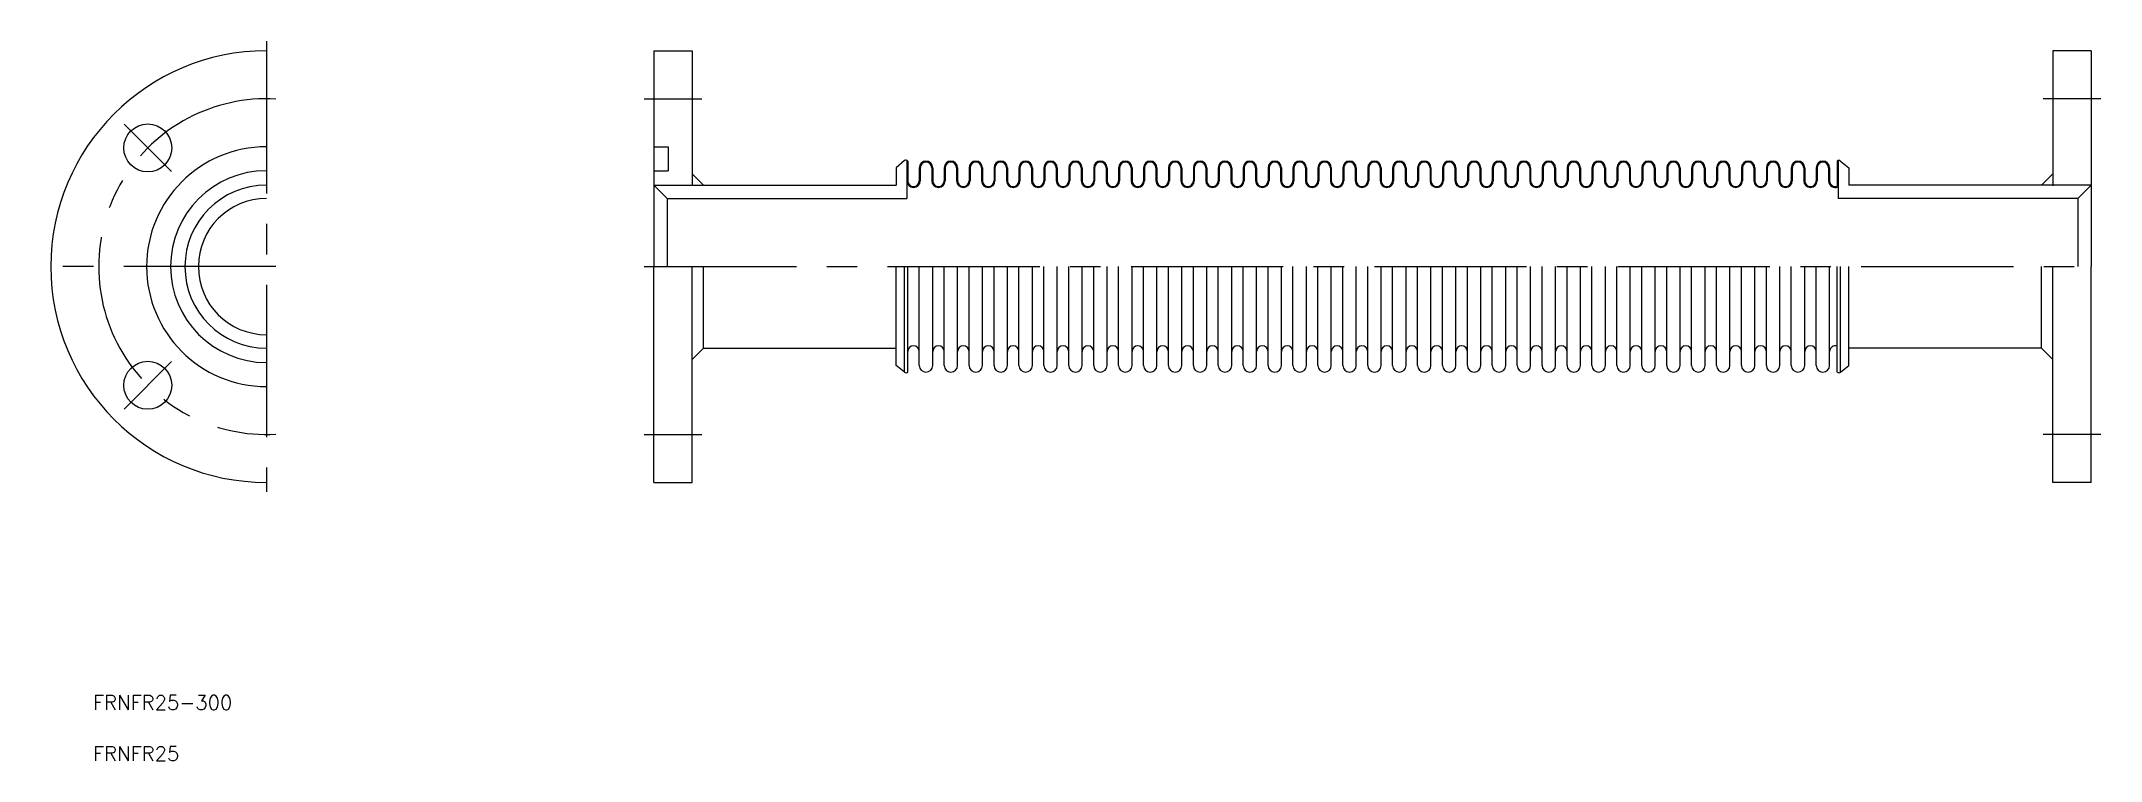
# Model space of a CAD drawing. Extents: x -47 to 383, y -103 to 47.
import ezdxf

# ---------------------------------------------------------------- set-up
doc = ezdxf.new("R2010")
doc.units = 0
doc.linetypes.add('CENTER', pattern=[50.8, 31.75, -6.35, 6.35, -6.35])
doc.layers.get('0').update_dxf_attribs({"linetype": 'CONTINUOUS'})
doc.layers.add('CENTER', color=1, linetype='CENTER')
doc.styles.get("Standard").update_dxf_attribs({"font": 'txt.shx', "height": 3, "bigfont": 'bigfont.shx'})

msp = doc.modelspace()

# ---------------------------------------------------------------- linework, layer by layer
at = {"color": 7, "linetype": 'CONTINUOUS'}
for p, q in [((80.87, 45), (80.87, 0)), ((80.87, 45), (88.87, 45)), ((88.87, 45), (88.87, 17)), ((372.87, 45), (372.87, 16.85)), ((380.87, 45), (372.87, 45)), ((380.87, 45), (380.87, 0)), ((380.87, 45), (380.87, 0)), ((80.87, 25), (83.87, 25)), ((83.87, 25), (83.87, 20)), ((133.19, 22.15), (131.43, 20.61)), ((133.67, 22.13), (133.67, 14.2)), ((133.87, 22), (133.87, 17.9)), ((327.87, 22), (327.87, 16.77)), ((328.07, 22.13), (328.07, 14.2)), ((328.07, 22), (328.07, 17.1)), ((328.56, 22), (330.31, 20.61)), ((328.56, 22), (330.31, 20.61)), ((80.87, 20), (83.87, 20)), ((88.87, 19.36), (91.26, 17)), ((131.43, 20.61), (131.43, 17)), ((136.27, 20.6), (136.27, 17.9)), ((136.47, 20.6), (136.47, 17.9)), ((138.87, 20.6), (138.87, 17.9)), ((139.07, 20.6), (139.07, 17.9)), ((141.47, 20.6), (141.47, 17.9)), ((141.67, 20.6), (141.67, 17.9)), ((144.07, 20.6), (144.07, 17.9)), ((144.27, 20.6), (144.27, 17.9)), ((146.67, 20.6), (146.67, 17.9)), ((146.87, 20.6), (146.87, 17.9)), ((149.27, 20.6), (149.27, 17.9)), ((149.47, 20.6), (149.47, 17.9)), ((151.87, 20.6), (151.87, 17.9)), ((152.07, 20.6), (152.07, 17.9)), ((154.47, 20.6), (154.47, 17.9)), ((154.67, 20.6), (154.67, 17.9)), ((157.07, 20.6), (157.07, 17.9)), ((157.27, 20.6), (157.27, 17.9)), ((159.67, 20.6), (159.67, 17.9)), ((159.87, 20.6), (159.87, 17.9)), ((162.27, 20.6), (162.27, 17.9)), ((162.47, 20.6), (162.47, 17.9)), ((164.87, 20.6), (164.87, 17.9)), ((165.07, 20.6), (165.07, 17.9)), ((167.47, 20.6), (167.47, 17.9)), ((167.67, 20.6), (167.67, 17.9)), ((170.07, 20.6), (170.07, 17.9)), ((170.27, 20.6), (170.27, 17.9)), ((172.67, 20.6), (172.67, 17.9)), ((172.87, 20.6), (172.87, 17.9)), ((175.27, 20.6), (175.27, 17.9)), ((175.47, 20.6), (175.47, 17.9)), ((177.87, 20.6), (177.87, 17.9)), ((178.07, 20.6), (178.07, 17.9)), ((180.47, 20.6), (180.47, 17.9)), ((180.67, 20.6), (180.67, 17.9)), ((183.07, 20.6), (183.07, 17.9)), ((183.27, 20.6), (183.27, 17.9)), ((185.67, 20.6), (185.67, 17.9)), ((185.87, 20.6), (185.87, 17.9)), ((188.27, 20.6), (188.27, 17.9)), ((188.47, 20.6), (188.47, 17.9)), ((190.87, 20.6), (190.87, 17.9)), ((191.07, 20.6), (191.07, 17.9)), ((193.47, 20.6), (193.47, 17.9)), ((193.67, 20.6), (193.67, 17.9)), ((196.07, 20.6), (196.07, 17.9)), ((196.27, 20.6), (196.27, 17.9)), ((198.67, 20.6), (198.67, 17.9)), ((198.87, 20.6), (198.87, 17.9)), ((201.27, 20.6), (201.27, 17.9)), ((201.47, 20.6), (201.47, 17.9)), ((203.87, 20.6), (203.87, 17.9)), ((204.07, 20.6), (204.07, 17.9)), ((206.47, 20.6), (206.47, 17.9)), ((206.67, 20.6), (206.67, 17.9)), ((209.07, 20.6), (209.07, 17.9)), ((209.27, 20.6), (209.27, 17.9)), ((211.67, 20.6), (211.67, 17.9)), ((211.87, 20.6), (211.87, 17.9)), ((214.27, 20.6), (214.27, 17.9)), ((214.47, 20.6), (214.47, 17.9)), ((216.87, 20.6), (216.87, 17.9)), ((217.07, 20.6), (217.07, 17.9)), ((219.47, 20.6), (219.47, 17.9)), ((219.67, 20.6), (219.67, 17.9)), ((222.07, 20.6), (222.07, 17.9)), ((222.27, 20.6), (222.27, 17.9)), ((224.67, 20.6), (224.67, 17.9)), ((224.87, 20.6), (224.87, 17.9)), ((227.27, 20.6), (227.27, 17.9)), ((227.47, 20.6), (227.47, 17.9)), ((229.87, 20.6), (229.87, 17.9)), ((230.07, 20.6), (230.07, 17.9)), ((232.47, 20.6), (232.47, 17.9)), ((232.67, 20.6), (232.67, 17.9)), ((235.07, 20.6), (235.07, 17.9)), ((235.27, 20.6), (235.27, 17.9)), ((237.67, 20.6), (237.67, 17.9)), ((237.87, 20.6), (237.87, 17.9)), ((240.27, 20.6), (240.27, 17.9)), ((240.47, 20.6), (240.47, 17.9)), ((242.87, 20.6), (242.87, 17.9)), ((243.07, 20.6), (243.07, 17.9)), ((245.47, 20.6), (245.47, 17.9)), ((245.67, 20.6), (245.67, 17.9)), ((248.07, 20.6), (248.07, 17.9)), ((248.27, 20.6), (248.27, 17.9)), ((250.67, 20.6), (250.67, 17.9)), ((250.87, 20.6), (250.87, 17.9)), ((253.27, 20.6), (253.27, 17.9)), ((253.47, 20.6), (253.47, 17.9)), ((255.87, 20.6), (255.87, 17.9)), ((256.07, 20.6), (256.07, 17.9)), ((258.47, 20.6), (258.47, 17.9)), ((258.67, 20.6), (258.67, 17.9)), ((261.07, 20.6), (261.07, 17.9)), ((261.27, 20.6), (261.27, 17.9)), ((263.67, 20.6), (263.67, 17.9)), ((263.87, 20.6), (263.87, 17.9)), ((266.27, 20.6), (266.27, 17.9)), ((266.47, 20.6), (266.47, 17.9)), ((268.87, 20.6), (268.87, 17.9)), ((269.07, 20.6), (269.07, 17.9)), ((271.47, 20.6), (271.47, 17.9)), ((271.67, 20.6), (271.67, 17.9)), ((274.07, 20.6), (274.07, 17.9)), ((274.27, 20.6), (274.27, 17.9)), ((276.67, 20.6), (276.67, 17.9)), ((276.87, 20.6), (276.87, 17.9)), ((279.27, 20.6), (279.27, 17.9)), ((279.47, 20.6), (279.47, 17.9)), ((281.87, 20.6), (281.87, 17.9)), ((282.07, 20.6), (282.07, 17.9)), ((284.47, 20.6), (284.47, 17.9)), ((284.67, 20.6), (284.67, 17.9)), ((287.07, 20.6), (287.07, 17.9)), ((287.27, 20.6), (287.27, 17.9)), ((289.67, 20.6), (289.67, 17.9)), ((289.87, 20.6), (289.87, 17.9)), ((292.27, 20.6), (292.27, 17.9)), ((292.47, 20.6), (292.47, 17.9)), ((294.87, 20.6), (294.87, 17.9)), ((295.07, 20.6), (295.07, 17.9)), ((297.47, 20.6), (297.47, 17.9)), ((297.67, 20.6), (297.67, 17.9)), ((300.07, 20.6), (300.07, 17.9)), ((300.27, 20.6), (300.27, 17.9)), ((302.67, 20.6), (302.67, 17.9)), ((302.87, 20.6), (302.87, 17.9)), ((305.27, 20.6), (305.27, 17.9)), ((305.47, 20.6), (305.47, 17.9)), ((307.87, 20.6), (307.87, 17.9)), ((308.07, 20.6), (308.07, 17.9)), ((310.47, 20.6), (310.47, 17.9)), ((310.67, 20.6), (310.67, 17.9)), ((313.07, 20.6), (313.07, 17.9)), ((313.27, 20.6), (313.27, 17.9)), ((315.67, 20.6), (315.67, 17.9)), ((315.87, 20.6), (315.87, 17.9)), ((318.27, 20.6), (318.27, 17.9)), ((318.47, 20.6), (318.47, 17.9)), ((320.87, 20.6), (320.87, 17.9)), ((321.07, 20.6), (321.07, 17.9)), ((323.47, 20.6), (323.47, 17.9)), ((323.67, 20.6), (323.67, 17.9)), ((326.07, 20.6), (326.07, 17.9)), ((326.27, 20.6), (326.27, 17.9)), ((330.31, 20.61), (330.31, 19.84)), ((330.31, 20.61), (330.31, 17)), ((372.87, 19.36), (370.49, 17)), ((80.87, 17), (131.43, 17)), ((80.87, 17), (83.67, 14.2)), ((83.67, 14.2), (83.67, 0)), ((83.67, 14.2), (133.67, 14.2)), ((378.07, 14.2), (328.07, 14.2)), ((380.87, 17), (330.31, 17)), ((380.87, 17), (378.07, 14.2)), ((378.07, 14.2), (378.07, 0)), ((80.87, -45), (80.87, 0)), ((88.87, -45), (88.87, 0)), ((91.26, -17), (91.26, 0)), ((131.43, -20.61), (131.43, 0)), ((133.19, -22), (133.19, 0)), ((133.87, -22), (133.87, 0)), ((136.27, -20.6), (136.27, 0)), ((139.07, -20.6), (139.07, 0)), ((141.47, -20.6), (141.47, 0)), ((144.27, -20.6), (144.27, 0)), ((146.67, -20.6), (146.67, 0)), ((149.47, -20.6), (149.47, 0)), ((151.87, -20.6), (151.87, 0)), ((154.67, -20.6), (154.67, 0)), ((157.07, -20.6), (157.07, 0)), ((159.87, -20.6), (159.87, 0)), ((162.27, -20.6), (162.27, 0)), ((165.07, -20.6), (165.07, 0)), ((167.47, -20.6), (167.47, 0)), ((170.27, -20.6), (170.27, 0)), ((172.67, -20.6), (172.67, 0)), ((175.47, -20.6), (175.47, 0)), ((177.87, -20.6), (177.87, 0)), ((180.67, -20.6), (180.67, 0)), ((183.07, -20.6), (183.07, 0)), ((185.87, -20.6), (185.87, 0)), ((188.27, -20.6), (188.27, 0)), ((191.07, -20.6), (191.07, 0)), ((193.47, -20.6), (193.47, 0)), ((196.27, -20.6), (196.27, 0)), ((198.67, -20.6), (198.67, 0)), ((201.47, -20.6), (201.47, 0)), ((203.87, -20.6), (203.87, 0)), ((206.67, -20.6), (206.67, 0)), ((209.07, -20.6), (209.07, 0)), ((211.87, -20.6), (211.87, 0)), ((214.27, -20.6), (214.27, 0)), ((217.07, -20.6), (217.07, 0)), ((219.47, -20.6), (219.47, 0)), ((222.27, -20.6), (222.27, 0)), ((224.67, -20.6), (224.67, 0)), ((227.47, -20.6), (227.47, 0)), ((229.87, -20.6), (229.87, 0)), ((232.67, -20.6), (232.67, 0)), ((235.07, -20.6), (235.07, 0)), ((237.87, -20.6), (237.87, 0)), ((240.27, -20.6), (240.27, 0)), ((243.07, -20.6), (243.07, 0)), ((245.47, -20.6), (245.47, 0)), ((248.27, -20.6), (248.27, 0)), ((250.67, -20.6), (250.67, 0)), ((253.47, -20.6), (253.47, 0)), ((255.87, -20.6), (255.87, 0)), ((258.67, -20.6), (258.67, 0)), ((261.07, -20.6), (261.07, 0)), ((263.87, -20.6), (263.87, 0)), ((266.27, -20.6), (266.27, 0)), ((269.07, -20.6), (269.07, 0)), ((271.47, -20.6), (271.47, 0)), ((274.27, -20.6), (274.27, 0)), ((276.67, -20.6), (276.67, 0)), ((279.47, -20.6), (279.47, 0)), ((281.87, -20.6), (281.87, 0)), ((284.67, -20.6), (284.67, 0)), ((287.07, -20.6), (287.07, 0)), ((289.87, -20.6), (289.87, 0)), ((292.27, -20.6), (292.27, 0)), ((295.07, -20.6), (295.07, 0)), ((297.47, -20.6), (297.47, 0)), ((300.27, -20.6), (300.27, 0)), ((302.67, -20.6), (302.67, 0)), ((305.47, -20.6), (305.47, 0)), ((307.87, -20.6), (307.87, 0)), ((310.67, -20.6), (310.67, 0)), ((313.07, -20.6), (313.07, 0)), ((315.87, -20.6), (315.87, 0)), ((318.27, -20.6), (318.27, 0)), ((321.07, -20.6), (321.07, 0)), ((323.47, -20.6), (323.47, 0)), ((326.27, -20.6), (326.27, 0)), ((327.87, -22), (327.87, 0)), ((328.56, -22), (328.56, 0)), ((330.31, -20.61), (330.31, 0)), ((370.46, -17), (370.46, 0)), ((372.87, -45), (372.87, 0)), ((380.87, -45), (380.87, 0)), ((88.87, -19.36), (91.26, -17)), ((91.26, -17), (131.43, -17)), ((370.46, -17), (330.31, -17)), ((372.84, -19.36), (370.46, -17)), ((133.19, -22), (131.43, -20.61)), ((328.56, -22), (330.31, -20.61)), ((80.87, -45), (88.87, -45)), ((380.87, -45), (372.87, -45))]:
    msp.add_line(p, q, dxfattribs=at)
for centre in [(-24.75, 24.75), (-24.75, -24.75)]:
    msp.add_circle(centre, 5, dxfattribs=at)
for centre, radius, start, end in [((0, 0), 45, 90, 270), ((0, 0), 25, 90, 270), ((0, 0), 25, 90, 270), ((133.46, 21.75), 0.483, 30.9733, 124.3805), ((137.67, 20.6), 1.4, 0, 180), ((137.67, 20.6), 1.2, 360, 180), ((142.87, 20.6), 1.4, 0, 180), ((142.87, 20.6), 1.2, 360, 180), ((148.07, 20.6), 1.4, 0, 180), ((148.07, 20.6), 1.2, 360, 180), ((153.27, 20.6), 1.4, 0, 180), ((153.27, 20.6), 1.2, 360, 180), ((158.47, 20.6), 1.4, 0, 180), ((158.47, 20.6), 1.2, 360, 180), ((163.67, 20.6), 1.4, 0, 180), ((163.67, 20.6), 1.2, 360, 180), ((168.87, 20.6), 1.4, 0, 180), ((168.87, 20.6), 1.2, 360, 180), ((174.07, 20.6), 1.4, 0, 180), ((174.07, 20.6), 1.2, 360, 180), ((179.27, 20.6), 1.4, 0, 180), ((179.27, 20.6), 1.2, 360, 180), ((184.47, 20.6), 1.4, 0, 180), ((184.47, 20.6), 1.2, 360, 180), ((189.67, 20.6), 1.4, 0, 180), ((189.67, 20.6), 1.2, 360, 180), ((194.87, 20.6), 1.4, 0, 180), ((194.87, 20.6), 1.2, 360, 180), ((200.07, 20.6), 1.4, 0, 180), ((200.07, 20.6), 1.2, 360, 180), ((205.27, 20.6), 1.4, 0, 180), ((205.27, 20.6), 1.2, 360, 180), ((210.47, 20.6), 1.4, 0, 180), ((210.47, 20.6), 1.2, 360, 180), ((215.67, 20.6), 1.4, 0, 180), ((215.67, 20.6), 1.2, 360, 180), ((220.87, 20.6), 1.4, 0, 180), ((220.87, 20.6), 1.2, 360, 180), ((226.07, 20.6), 1.4, 0, 180), ((226.07, 20.6), 1.2, 360, 180), ((231.27, 20.6), 1.4, 0, 180), ((231.27, 20.6), 1.2, 360, 180), ((236.47, 20.6), 1.4, 0, 180), ((236.47, 20.6), 1.2, 360, 180), ((241.67, 20.6), 1.4, 0, 180), ((241.67, 20.6), 1.2, 360, 180), ((246.87, 20.6), 1.4, 0, 180), ((246.87, 20.6), 1.2, 360, 180), ((252.07, 20.6), 1.4, 0, 180), ((252.07, 20.6), 1.2, 360, 180), ((257.27, 20.6), 1.4, 0, 180), ((257.27, 20.6), 1.2, 360, 180), ((262.47, 20.6), 1.4, 0, 180), ((262.47, 20.6), 1.2, 360, 180), ((267.67, 20.6), 1.4, 0, 180), ((267.67, 20.6), 1.2, 360, 180), ((272.87, 20.6), 1.4, 0, 180), ((272.87, 20.6), 1.2, 360, 180), ((278.07, 20.6), 1.4, 0, 180), ((278.07, 20.6), 1.2, 360, 180), ((283.27, 20.6), 1.4, 0, 180), ((283.27, 20.6), 1.2, 360, 180), ((288.47, 20.6), 1.4, 0, 180), ((288.47, 20.6), 1.2, 360, 180), ((293.67, 20.6), 1.4, 0, 180), ((293.67, 20.6), 1.2, 360, 180), ((298.87, 20.6), 1.4, 0, 180), ((298.87, 20.6), 1.2, 360, 180), ((304.07, 20.6), 1.4, 0, 180), ((304.07, 20.6), 1.2, 360, 180), ((309.27, 20.6), 1.4, 0, 180), ((309.27, 20.6), 1.2, 360, 180), ((314.47, 20.6), 1.4, 0, 180), ((314.47, 20.6), 1.2, 360, 180), ((319.67, 20.6), 1.4, 0, 180), ((319.67, 20.6), 1.2, 360, 180), ((324.87, 20.6), 1.4, 0, 180), ((324.87, 20.6), 1.2, 360, 180), ((328.22, 21.69), 0.464, 42.3166, 137.6834), ((0, 0), 20, 90, 270), ((135.07, 17.9), 1.4, 180, 0), ((135.07, 17.9), 1.2, 180, 0), ((140.27, 17.9), 1.4, 180, 0), ((140.27, 17.9), 1.2, 180, 0), ((145.47, 17.9), 1.4, 180, 0), ((145.47, 17.9), 1.2, 180, 0), ((150.67, 17.9), 1.4, 180, 0), ((150.67, 17.9), 1.2, 180, 0), ((155.87, 17.9), 1.4, 180, 0), ((155.87, 17.9), 1.2, 180, 0), ((161.07, 17.9), 1.4, 180, 0), ((161.07, 17.9), 1.2, 180, 0), ((166.27, 17.9), 1.4, 180, 0), ((166.27, 17.9), 1.2, 180, 0), ((171.47, 17.9), 1.4, 180, 0), ((171.47, 17.9), 1.2, 180, 0), ((176.67, 17.9), 1.4, 180, 0), ((176.67, 17.9), 1.2, 180, 0), ((181.87, 17.9), 1.4, 180, 0), ((181.87, 17.9), 1.2, 180, 0), ((187.07, 17.9), 1.4, 180, 0), ((187.07, 17.9), 1.2, 180, 0), ((192.27, 17.9), 1.4, 180, 0), ((192.27, 17.9), 1.2, 180, 0), ((197.47, 17.9), 1.4, 180, 0), ((197.47, 17.9), 1.2, 180, 0), ((202.67, 17.9), 1.4, 180, 0), ((202.67, 17.9), 1.2, 180, 0), ((207.87, 17.9), 1.4, 180, 0), ((207.87, 17.9), 1.2, 180, 0), ((213.07, 17.9), 1.4, 180, 0), ((213.07, 17.9), 1.2, 180, 0), ((218.27, 17.9), 1.4, 180, 0), ((218.27, 17.9), 1.2, 180, 0), ((223.47, 17.9), 1.4, 180, 0), ((223.47, 17.9), 1.2, 180, 0), ((228.67, 17.9), 1.4, 180, 0), ((228.67, 17.9), 1.2, 180, 0), ((233.87, 17.9), 1.4, 180, 0), ((233.87, 17.9), 1.2, 180, 0), ((239.07, 17.9), 1.4, 180, 0), ((239.07, 17.9), 1.2, 180, 0), ((244.27, 17.9), 1.4, 180, 0), ((244.27, 17.9), 1.2, 180, 0), ((249.47, 17.9), 1.4, 180, 0), ((249.47, 17.9), 1.2, 180, 0), ((254.67, 17.9), 1.4, 180, 0), ((254.67, 17.9), 1.2, 180, 0), ((259.87, 17.9), 1.4, 180, 0), ((259.87, 17.9), 1.2, 180, 0), ((265.07, 17.9), 1.4, 180, 0), ((265.07, 17.9), 1.2, 180, 0), ((270.27, 17.9), 1.4, 180, 0), ((270.27, 17.9), 1.2, 180, 0), ((275.47, 17.9), 1.4, 180, 0), ((275.47, 17.9), 1.2, 180, 0), ((280.67, 17.9), 1.4, 180, 0), ((280.67, 17.9), 1.2, 180, 0), ((285.87, 17.9), 1.4, 180, 0), ((285.87, 17.9), 1.2, 180, 0), ((291.07, 17.9), 1.4, 180, 0), ((291.07, 17.9), 1.2, 180, 0), ((296.27, 17.9), 1.4, 180, 0), ((296.27, 17.9), 1.2, 180, 0), ((301.47, 17.9), 1.4, 180, 0), ((301.47, 17.9), 1.2, 180, 0), ((306.67, 17.9), 1.4, 180, 0), ((306.67, 17.9), 1.2, 180, 0), ((311.87, 17.9), 1.4, 180, 0), ((311.87, 17.9), 1.2, 180, 0), ((317.07, 17.9), 1.4, 180, 0), ((317.07, 17.9), 1.2, 180, 0), ((322.27, 17.9), 1.4, 180, 0), ((322.27, 17.9), 1.2, 180, 0), ((327.47, 17.9), 1.4, 180, 295.3769), ((327.47, 17.9), 1.2, 180, 289.4712), ((0, 0), 17, 90, 270), ((0, 0), 14.2, 90, 270), ((135.07, -17.7), 1.2, 0, 180), ((140.27, -17.7), 1.2, 0, 180), ((145.47, -17.7), 1.2, 0, 180), ((150.67, -17.7), 1.2, 0, 180), ((155.87, -17.7), 1.2, 0, 180), ((161.07, -17.7), 1.2, 0, 180), ((166.27, -17.7), 1.2, 0, 180), ((171.47, -17.7), 1.2, 0, 180), ((176.67, -17.7), 1.2, 0, 180), ((181.87, -17.7), 1.2, 0, 180), ((187.07, -17.7), 1.2, 0, 180), ((192.27, -17.7), 1.2, 0, 180), ((197.47, -17.7), 1.2, 0, 180), ((202.67, -17.7), 1.2, 0, 180), ((207.87, -17.7), 1.2, 0, 180), ((213.07, -17.7), 1.2, 0, 180), ((218.27, -17.7), 1.2, 0, 180), ((223.47, -17.7), 1.2, 0, 180), ((228.67, -17.7), 1.2, 0, 180), ((233.87, -17.7), 1.2, 0, 180), ((239.07, -17.7), 1.2, 0, 180), ((244.27, -17.7), 1.2, 0, 180), ((249.47, -17.7), 1.2, 0, 180), ((254.67, -17.7), 1.2, 0, 180), ((259.87, -17.7), 1.2, 0, 180), ((265.07, -17.7), 1.2, 0, 180), ((270.27, -17.7), 1.2, 0, 180), ((275.47, -17.7), 1.2, 0, 180), ((280.67, -17.7), 1.2, 0, 180), ((285.87, -17.7), 1.2, 0, 180), ((291.07, -17.7), 1.2, 0, 180), ((296.27, -17.7), 1.2, 0, 180), ((301.47, -17.7), 1.2, 0, 180), ((306.67, -17.7), 1.2, 0, 180), ((311.87, -17.7), 1.2, 0, 180), ((317.07, -17.7), 1.2, 0, 180), ((322.27, -17.7), 1.2, 0, 180), ((327.47, -17.7), 1.2, 70.5288, 180), ((137.67, -20.6), 1.4, 180, 0), ((142.87, -20.6), 1.4, 180, 0), ((148.07, -20.6), 1.4, 180, 0), ((153.27, -20.6), 1.4, 180, 0), ((158.47, -20.6), 1.4, 180, 0), ((163.67, -20.6), 1.4, 180, 0), ((168.87, -20.6), 1.4, 180, 0), ((174.07, -20.6), 1.4, 180, 0), ((179.27, -20.6), 1.4, 180, 0), ((184.47, -20.6), 1.4, 180, 0), ((189.67, -20.6), 1.4, 180, 0), ((194.87, -20.6), 1.4, 180, 0), ((200.07, -20.6), 1.4, 180, 0), ((205.27, -20.6), 1.4, 180, 0), ((210.47, -20.6), 1.4, 180, 0), ((215.67, -20.6), 1.4, 180, 0), ((220.87, -20.6), 1.4, 180, 0), ((226.07, -20.6), 1.4, 180, 0), ((231.27, -20.6), 1.4, 180, 0), ((236.47, -20.6), 1.4, 180, 0), ((241.67, -20.6), 1.4, 180, 0), ((246.87, -20.6), 1.4, 180, 0), ((252.07, -20.6), 1.4, 180, 0), ((257.27, -20.6), 1.4, 180, 0), ((262.47, -20.6), 1.4, 180, 0), ((267.67, -20.6), 1.4, 180, 0), ((272.87, -20.6), 1.4, 180, 0), ((278.07, -20.6), 1.4, 180, 0), ((283.27, -20.6), 1.4, 180, 0), ((288.47, -20.6), 1.4, 180, 0), ((293.67, -20.6), 1.4, 180, 0), ((298.87, -20.6), 1.4, 180, 0), ((304.07, -20.6), 1.4, 180, 0), ((309.27, -20.6), 1.4, 180, 0), ((314.47, -20.6), 1.4, 180, 0), ((319.67, -20.6), 1.4, 180, 0), ((324.87, -20.6), 1.4, 180, 0), ((133.53, -21.69), 0.464, 222.3166, 317.6834), ((328.22, -21.69), 0.464, 222.3166, 317.6834)]:
    msp.add_arc(centre, radius, start, end, dxfattribs=at)
at = {"layer": 'CENTER', "color": 1, "linetype": 'CENTER'}
for p, q in [((0, 47), (0, -47)), ((78.87, 35), (90.87, 35)), ((382.87, 35), (370.87, 35)), ((-19.8, 19.8), (-29.7, 29.7)), ((2, 0), (-47, 0)), ((78.87, 0), (382.87, 0)), ((-19.8, -19.8), (-29.7, -29.7)), ((78.87, -35), (90.87, -35)), ((382.87, -35), (370.87, -35))]:
    msp.add_line(p, q, dxfattribs=at)
msp.add_arc((0, 0), 35, 86.726, 273.274, dxfattribs=at)

# ---------------------------------------------------------------- texts
at = {"color": 7, "linetype": 'CONTINUOUS'}
for s, p in [('FRNFR25-300', (-36.17, -92.4)), ('FRNFR25', (-36.17, -103.05))]:
    msp.add_text(s, height=3, dxfattribs=at).set_placement(p)

doc.saveas('drawing.dxf')
